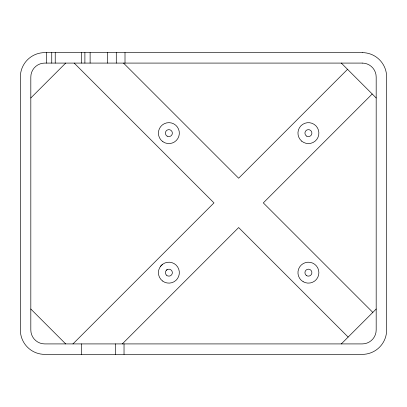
<?xml version="1.0" encoding="UTF-8"?>
<svg xmlns="http://www.w3.org/2000/svg" width="407" height="407" viewBox="0 0 407 407"><rect width="100%" height="100%" fill="white"/><g stroke="black" fill="none" stroke-linecap="round" stroke-linejoin="round"><path stroke-width="0.61" d="M160.551 266.315L162.479 264.377M30.815 97.97L65.7 63.085M72.955 343.915L213.98 202.89L74.176 63.085M347.542 69.327L238.65 178.22L123.509 63.085M122.288 343.915L238.65 227.559L348.153 337.062M372.212 93.997L263.314 202.89L372.822 312.393M341.3 343.915L376.185 309.03M166.407 270.192L167.129 269.638M341.3 63.085L376.185 97.97M30.815 309.03L65.7 343.915M125.005 52.62L125.005 63.085M124.033 343.915L124.033 354.38M116.285 52.62L116.285 63.085M115.608 343.915L115.608 354.38M107.565 52.62L107.565 63.085M90.12 52.62L90.12 63.085M84.89 52.62L84.89 63.085M81.4 52.62L81.4 63.085M81.4 343.915L81.4 354.38M55.235 52.62L55.235 63.085M51.745 52.62L51.745 63.085M46.515 52.62L46.515 63.085M362.23 52.62L44.77 52.62A24.42 24.42 0 0 0 20.35 77.04L20.35 329.96A24.42 24.42 0 0 0 44.77 354.38L362.23 354.38A24.42 24.42 0 0 0 386.65 329.96L386.65 77.04A24.42 24.42 0 0 0 362.23 52.62M362.23 63.085L44.77 63.085A13.955 13.955 0 0 0 30.815 77.04L30.815 329.96A13.955 13.955 0 0 0 44.77 343.915L362.23 343.915A13.955 13.955 0 0 0 376.185 329.96L376.185 77.04A13.955 13.955 0 0 0 362.23 63.085M167.129 136.142A3.49 3.49 0 0 0 172.365 133.12A3.49 3.49 0 0 0 167.129 130.098A3.49 3.49 0 0 0 167.129 136.142M166.407 275.127A3.49 3.49 0 0 0 172.247 273.565A3.49 3.49 0 0 0 167.974 269.292A3.49 3.49 0 0 0 166.407 275.127M306.257 275.402A3.49 3.49 0 0 0 311.869 273.163A3.49 3.49 0 0 0 307.127 269.419A3.49 3.49 0 0 0 306.257 275.402M306.675 136.142A3.49 3.49 0 0 0 311.91 133.12A3.49 3.49 0 0 0 306.675 130.098A3.49 3.49 0 0 0 306.675 136.142M162.902 141.712A10.465 10.465 0 0 0 179.304 133.995A10.465 10.465 0 0 0 164.418 123.647A10.465 10.465 0 0 0 162.902 141.712M162.53 280.983A10.465 10.465 0 0 0 179.258 273.992A10.465 10.465 0 0 0 164.84 263.003A10.465 10.465 0 0 0 162.53 280.983M303.154 281.705A10.465 10.465 0 0 0 318.885 272.695A10.465 10.465 0 0 0 303.215 263.578A10.465 10.465 0 0 0 303.154 281.705M301.704 141.148A10.465 10.465 0 0 0 318.727 134.921A10.465 10.465 0 0 0 304.823 123.29A10.465 10.465 0 0 0 301.704 141.148"/></g></svg>
